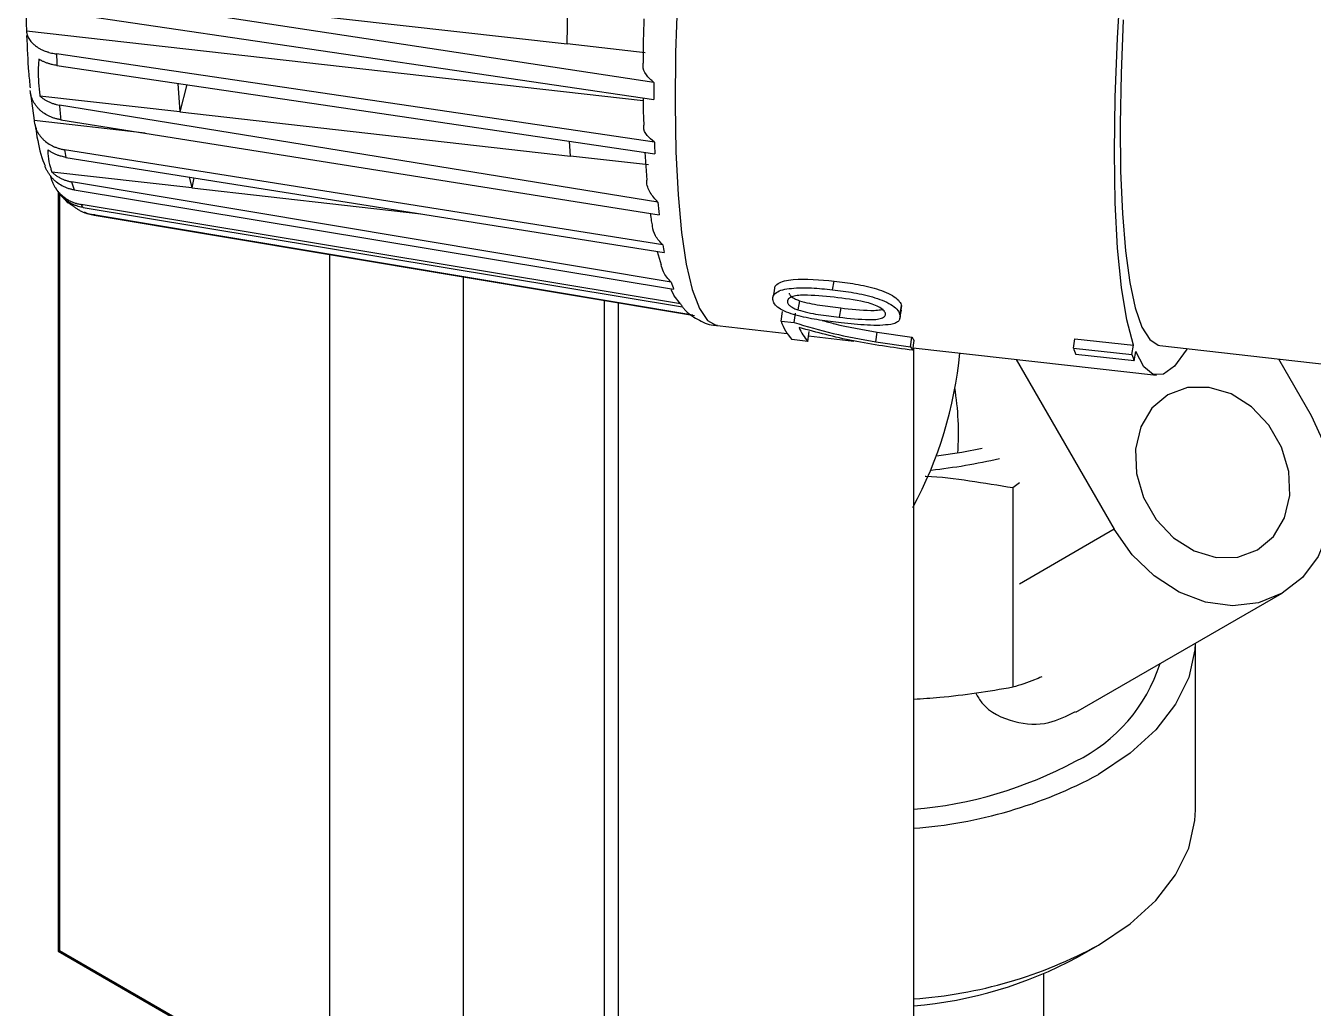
# Model space of a CAD drawing. Header units: millimetres. Extents: x 15 to 415, y 5 to 292.
# Drawn here: x 327.63 to 346.12, y 141.2 to 155.3 of the extents above; entities that cross this region are included whole.
import ezdxf

# ---------------------------------------------------------------- set-up
doc = ezdxf.new("R2010")
doc.units = ezdxf.units.MM

msp = doc.modelspace()

# ---------------------------------------------------------------- linework, layer by layer
at = {"color": 7, "linetype": 'Continuous', "lineweight": 25}
for p, q in [((336.6475, 154.4876), (328.062, 155.7929)), ((328.0611, 155.5093), (336.6472, 154.2419)), ((329.7942, 155.6741), (335.4022, 155.0408)), ((335.4022, 155.0408), (335.4114, 155.5468)), ((336.4951, 154.2245), (327.6394, 155.2245)), ((336.5238, 154.9142), (335.4022, 155.0408)), ((336.6574, 153.6296), (328.0713, 154.8971)), ((328.0773, 154.7326), (336.6633, 153.4645)), ((329.8148, 154.4759), (329.8421, 154.066)), ((329.941, 154.4573), (329.8421, 154.066)), ((327.6995, 154.3291), (327.7502, 153.9412)), ((329.8421, 154.066), (327.8334, 154.2929)), ((336.7063, 152.7709), (328.1119, 154.1645)), ((329.8421, 154.066), (335.4501, 153.4327)), ((329.3458, 153.761), (327.7502, 153.9412)), ((328.1315, 153.9539), (336.7238, 152.5892)), ((335.4501, 153.4327), (335.4359, 153.6457)), ((336.7802, 152.1581), (328.1879, 153.5228)), ((336.5197, 153.4857), (336.5476, 153.0886)), ((328.2069, 153.4134), (336.799, 152.0478)), ((336.5717, 153.3061), (335.4501, 153.4327)), ((330.0149, 152.9748), (328.0061, 153.2016)), ((329.9758, 153.1322), (330.0149, 152.9748)), ((330.0414, 153.1218), (330.0149, 152.9748)), ((328.0944, 152.928), (328.0944, 142.0207)), ((336.8996, 151.6208), (328.2885, 153.0623)), ((328.3266, 152.9452), (336.9332, 151.521)), ((330.0149, 152.9748), (333.3031, 152.6034)), ((328.1146, 152.9), (328.1146, 142.0324)), ((328.3314, 152.7289), (328.2866, 152.734)), ((337.0303, 151.3132), (328.4236, 152.7374)), ((328.4537, 152.6938), (337.0602, 151.2686)), ((337.2085, 151.1499), (328.5743, 152.594)), ((328.6104, 152.584), (337.2328, 151.1441)), ((331.9971, 139.7678), (331.9971, 152.0184)), ((336.6956, 152.0643), (336.7532, 151.8732)), ((333.9176, 133.6371), (333.9176, 151.6977)), ((339.2159, 151.5133), (339.2403, 151.6387)), ((336.8928, 151.5192), (336.9388, 151.4262)), ((337.0303, 151.3132), (336.9418, 151.4283)), ((335.9379, 134.8034), (335.9379, 151.3603)), ((336.1399, 134.5264), (336.1399, 151.3266)), ((338.74, 151.3561), (338.7171, 151.2241)), ((339.332, 151.2522), (339.3094, 151.1195)), ((340.1835, 151.1516), (340.2068, 151.2818)), ((340.2068, 151.2818), (340.1948, 151.2238)), ((338.475, 151.0641), (338.4966, 151.1996)), ((338.475, 151.0641), (338.6618, 151.043)), ((338.6618, 151.043), (338.6834, 151.1785)), ((337.5575, 150.9992), (338.5634, 150.8856)), ((338.8607, 150.773), (338.8794, 150.9135)), ((339.8356, 150.766), (339.8559, 150.9044)), ((339.8559, 150.9044), (340.3559, 150.8315)), ((338.8607, 150.773), (338.6299, 150.7991)), ((338.8711, 150.8509), (339.5217, 150.7774)), ((339.8356, 150.766), (340.3358, 150.6928)), ((340.3358, 150.6928), (340.3559, 150.8315)), ((340.3676, 150.6455), (340.3871, 150.7851)), ((342.6733, 150.6774), (342.6955, 150.8113)), ((342.6955, 150.8113), (343.5367, 150.7163)), ((343.5145, 150.5824), (343.5367, 150.7163)), ((343.9146, 150.7126), (346.7186, 150.3959)), ((340.3726, 150.6813), (343.8665, 150.2867)), ((340.3826, 136.9756), (340.3826, 150.6802)), ((341.8508, 150.5144), (343.2586, 148.076)), ((342.6733, 150.6774), (343.5145, 150.5824)), ((343.548, 150.4911), (342.7068, 150.5861)), ((343.548, 150.4911), (343.5696, 150.6267)), ((345.6186, 150.5202), (346.087, 149.7088)), ((341.8057, 148.6742), (341.8981, 148.7489)), ((341.8057, 148.6742), (341.8057, 145.8075)), ((342.7086, 145.4486), (345.6729, 147.1604)), ((344.4253, 144.047), (344.4253, 146.44)), ((328.1146, 142.0324), (328.0944, 142.0207)), ((328.0944, 142.0207), (331.9971, 139.7678)), ((328.1146, 142.0324), (331.9971, 139.7911)), ((342.7316, 141.9334), (343.0347, 142.1084)), ((342.2469, 131.0756), (342.2469, 141.6922))]:
    msp.add_line(p, q, dxfattribs=at)
at = {"color": 8, "linetype": 'Continuous', "lineweight": 25}
msp.add_line((343.2586, 148.076), (341.8978, 147.2902), dxfattribs=at)
at = {"color": 7, "linetype": 'Continuous', "lineweight": 25, "flags": 128}
for points in [[(343.5367, 150.7163), (343.4409, 151.0801), (343.3646, 151.5469), (343.3089, 152.1093), (343.2747, 152.7589), (343.2626, 153.4857), (343.2727, 154.2786), (343.3049, 155.1255), (343.3586, 156.0134), (343.433, 156.9287)], [(343.3904, 155.3888), (343.3583, 154.6166), (343.3452, 153.8891), (343.3513, 153.2168), (343.3767, 152.6089), (343.4208, 152.074), (343.4831, 151.6197), (343.5627, 151.2522), (343.6585, 150.9768), (343.7691, 150.7974), (343.8931, 150.7164), (343.9146, 150.7126)], [(338.3823, 151.5357), (338.3706, 151.4713), (338.3588, 151.4069)], [(340.181, 151.0899), (340.1926, 151.1558), (340.2042, 151.2216)], [(344.3058, 150.6684), (344.2927, 150.6464), (344.1257, 150.4186), (343.9677, 150.3018), (343.8209, 150.2978), (343.6875, 150.4066), (343.5696, 150.6267)], [(344.0299, 150.0059), (343.7998, 149.8129), (343.6405, 149.5454), (343.5647, 149.2249), (343.5788, 148.8775), (343.6814, 148.5314), (343.8644, 148.2144), (344.1129, 147.9524), (344.4067, 147.7666), (344.7221, 147.6719), (345.0335, 147.6762), (345.3156, 147.7789), (345.5457, 147.9719), (345.7051, 148.2394), (345.7808, 148.5599), (345.7668, 148.9073), (345.6642, 149.2534), (345.4812, 149.5703), (345.2327, 149.8324), (344.9389, 150.0182), (344.6235, 150.1128), (344.3121, 150.1086), (344.0299, 150.0059)], [(346.087, 149.7088), (346.2741, 149.3029), (346.3808, 148.8764), (346.402, 148.4508), (346.3364, 148.0472), (346.1874, 147.6861), (345.9624, 147.3854), (345.6728, 147.1603), (345.333, 147.0221), (344.9601, 146.9776), (344.5729, 147.0292), (344.1906, 147.1742), (343.8325, 147.4053), (343.5165, 147.711), (343.2586, 148.076)], [(341.3634, 149.2356), (341.0693, 149.1783), (340.707, 149.1239)], [(344.4243, 146.4394), (344.4182, 146.3464), (344.3298, 145.9494), (344.1422, 145.564), (343.8593, 145.1985), (343.4874, 144.8607), (343.0341, 144.5577)], [(343.0341, 142.1081), (343.4874, 142.411), (343.8593, 142.7489), (344.1422, 143.1144), (344.3298, 143.4998), (344.4182, 143.8968), (344.4253, 144.047)]]:
    msp.add_lwpolyline(points, dxfattribs=at)
at = {"color": 8, "linetype": 'Continuous', "lineweight": 25, "flags": 128}
msp.add_lwpolyline([(336.9897, 155.7092), (336.9619, 154.918), (336.9537, 154.1755), (336.9651, 153.4919), (336.996, 152.8763), (337.046, 152.337), (337.1144, 151.8814), (337.2003, 151.5156), (337.3025, 151.2446), (337.4196, 151.072), (337.5501, 151.0002), (337.5575, 150.9992)], dxfattribs=at)
at = {"color": 7, "linetype": 'Continuous', "lineweight": 25}
for centre, radius, start, end in [((345.4334, 155.4522), 17.371, 181.83151, 182.37448), ((362.8573, 154.3316), 26.2102, 179.65892, 180.19614), ((338.4452, 155.0185), 10.3685, 184.72475, 185.89339), ((333.4519, 154.3801), 5.3334, 189.2502, 190.44329), ((355.3984, 154.2103), 18.75, 181.7749, 182.27984), ((330.2489, 153.6359), 2.0427, 196.31062, 199.76304), ((328.9153, 153.0443), 0.5796, 211.97044, 217.21101), ((347.3947, 153.7085), 10.7295, 185.01363, 185.98808), ((342.5226, 153.081), 5.8161, 189.13018, 190.23215), ((338.8664, 152.2274), 2.0582, 197.14318, 200.07334), ((337.5796, 151.6496), 0.6441, 211.47841, 216.25773), ((339.2543, 151.3418), 0.8273, 199.61691, 220.99616), ((339.3969, 151.254), 0.7204, 203.16756, 221.89341), ((340.9001, 151.0386), 0.6618, 211.5017, 216.4364), ((340.9097, 151.1709), 0.6496, 211.5017, 216.4364), ((335.2876, 151.1464), 5.7795, 331.51703, 354.63182), ((344.4124, 151.2639), 1.8354, 198.63475, 201.67152), ((345.2536, 151.1689), 1.8354, 198.63475, 201.67152), ((337.038, 149.4602), 3.9854, 355.8046, 9.37262), ((339.7404, 157.1303), 8.2529, 276.1862, 283.10427), ((341.6757, 146.8641), 2.3543, 295.94938, 342.2692), ((339.8755, 150.0148), 5.9799, 274.86441, 298.25022), ((339.8968, 150.3887), 6.6214, 274.20684, 298.2817), ((339.9238, 147.8467), 6.5273, 274.03064, 298.4579), ((339.8764, 147.2464), 6.0316, 274.81389, 298.24781)]:
    msp.add_arc(centre, radius, start, end, dxfattribs=at)
at = {"color": 8, "linetype": 'Continuous', "lineweight": 25}
msp.add_arc((328.6401, 152.7604), 0.1789, 248.43433, 260.44005, dxfattribs=at)
at = {"color": 7, "linetype": 'Continuous', "lineweight": 25}
msp.add_open_spline([(327.6292, 155.8368), (327.6295, 155.7349), (327.6302, 155.5312), (327.6363, 155.3267), (327.6394, 155.2245)], degree=3, dxfattribs=at)
for points, knots in [([(336.5061, 155.4012), (336.4996, 155.1996), (336.4924, 154.9802), (336.4933, 154.782), (336.4933, 154.7659)], [0, 0, 0, 0, 0.9187043, 1, 1, 1, 1]), ([(327.6394, 155.2245), (327.6406, 155.2143), (327.6424, 155.199), (327.6475, 155.1788), (327.654, 155.1584), (327.6647, 155.1338), (327.6812, 155.1052), (327.7011, 155.0782), (327.7251, 155.0518), (327.7526, 155.0268), (327.7834, 155.0034), (327.8164, 154.9823), (327.853, 154.9625), (327.8902, 154.9457), (327.9216, 154.9338), (327.9449, 154.926), (327.9689, 154.9187), (327.9989, 154.9108), (328.0351, 154.9029), (328.0592, 154.899), (328.0713, 154.8971)], [0, 0, 0, 0, 0.0669133, 0.1005304, 0.1338419, 0.2027554, 0.2678245, 0.3328936, 0.3979628, 0.4677427, 0.5327109, 0.5976791, 0.6626473, 0.7323198, 0.7869589, 0.8143663, 0.8416064, 0.8973325, 0.9485556, 1, 1, 1, 1]), ([(327.642, 155.1618), (327.6494, 154.9812), (327.6606, 154.7102), (327.6851, 154.4846), (327.6932, 154.4093)], [0, 0, 0, 0, 0.6664517, 1, 1, 1, 1]), ([(327.8181, 154.8211), (327.8156, 154.7924), (327.8053, 154.6773), (327.808, 154.5452), (327.8173, 154.427), (327.8231, 154.3675), (327.8293, 154.3228), (327.8334, 154.2929)], [0, 0, 0, 0, 0.1658599, 0.6652408, 0.7488497, 0.8323861, 1, 1, 1, 1]), ([(328.0773, 154.7326), (328.0657, 154.7344), (328.0423, 154.7382), (328.0047, 154.7463), (327.9647, 154.7569), (327.9231, 154.7707), (327.8826, 154.7871), (327.8523, 154.8018), (327.8309, 154.8135), (327.8224, 154.8186), (327.8181, 154.8211)], [0, 0, 0, 0, 0.1206242, 0.2417402, 0.3990687, 0.5563971, 0.7137253, 0.8824374, 0.9411906, 1, 1, 1, 1]), ([(336.6475, 154.4876), (336.6087, 154.5231), (336.531, 154.5941), (336.4892, 154.6964), (336.496, 154.7537), (336.4974, 154.7658)], [0, 0, 0, 0, 0.4413492, 0.8824671, 1, 1, 1, 1]), ([(328.1315, 153.9539), (328.1163, 153.9567), (328.0859, 153.9621), (328.0417, 153.9744), (327.9979, 153.9899), (327.9425, 154.0146), (327.8914, 154.0453), (327.8457, 154.0812), (327.8142, 154.1107), (327.786, 154.1425), (327.7617, 154.1756), (327.7404, 154.2111), (327.7224, 154.2489), (327.7084, 154.2888), (327.6983, 154.3299), (327.6953, 154.3581), (327.6938, 154.3724)], [0, 0, 0, 0, 0.064803, 0.129606, 0.194409, 0.2638905, 0.3934223, 0.4582437, 0.5277385, 0.5926112, 0.6574839, 0.7223565, 0.7918988, 0.8605447, 0.9291906, 1, 1, 1, 1]), ([(327.8334, 154.2929), (327.8444, 154.2837), (327.8665, 154.2652), (327.9029, 154.2409), (327.9423, 154.2187), (327.9833, 154.1999), (328.0188, 154.1871), (328.0466, 154.1787), (328.0751, 154.1712), (328.0971, 154.1672), (328.1119, 154.1645)], [0, 0, 0, 0, 0.1434162, 0.2868333, 0.4302515, 0.5838904, 0.7213867, 0.7904234, 0.8589108, 1, 1, 1, 1]), ([(336.4949, 154.2644), (336.4949, 154.227), (336.4949, 154.0872), (336.5005, 153.9646), (336.5046, 153.8747)], [0, 0, 0, 0, 0.2671914, 1, 1, 1, 1]), ([(327.7502, 153.9412), (327.7516, 153.9281), (327.7543, 153.9019), (327.7633, 153.8632), (327.7761, 153.8245), (327.793, 153.7871), (327.8137, 153.7511), (327.8374, 153.7177), (327.8651, 153.6853), (327.9061, 153.6455), (327.9533, 153.6105), (328.0053, 153.581), (328.0475, 153.5615), (328.0924, 153.545), (328.1391, 153.5317), (328.1714, 153.5258), (328.1879, 153.5228)], [0, 0, 0, 0, 0.0650112, 0.1300225, 0.1950339, 0.2647294, 0.3297609, 0.3947924, 0.459824, 0.5295601, 0.6593551, 0.7243086, 0.7939645, 0.8619375, 0.9299106, 1, 1, 1, 1]), ([(327.7627, 153.8813), (327.7719, 153.8231), (327.8053, 153.6117), (327.847, 153.426), (327.9014, 153.3048), (327.9062, 153.2942)], [0, 0, 0, 0, 0.257062, 0.9346571, 1, 1, 1, 1]), ([(336.6574, 153.6296), (336.6187, 153.6614), (336.5414, 153.7251), (336.499, 153.8154), (336.5054, 153.8652), (336.5066, 153.8746)], [0, 0, 0, 0, 0.44744681, 0.89487475, 1, 1, 1, 1]), ([(327.9464, 153.5212), (327.9463, 153.504), (327.9459, 153.435), (327.9596, 153.3551), (327.9789, 153.2833), (327.9896, 153.2471), (327.9995, 153.2198), (328.0061, 153.2016)], [0, 0, 0, 0, 0.1658599, 0.6652408, 0.7488497, 0.8323861, 1, 1, 1, 1]), ([(328.2069, 153.4134), (328.1952, 153.4154), (328.1718, 153.4195), (328.1341, 153.4289), (328.094, 153.4415), (328.0522, 153.4583), (328.0115, 153.4785), (327.981, 153.4969), (327.9593, 153.5117), (327.9507, 153.5181), (327.9464, 153.5212)], [0, 0, 0, 0, 0.1206242, 0.2417402, 0.3990687, 0.5563971, 0.7137253, 0.8824374, 0.9411906, 1, 1, 1, 1]), ([(328.3266, 152.9452), (328.3113, 152.9481), (328.2808, 152.9539), (328.2364, 152.9673), (328.1923, 152.9843), (328.1362, 153.0119), (328.0841, 153.0463), (328.0374, 153.0868), (328.0049, 153.1203), (327.9757, 153.1564), (327.9502, 153.194), (327.9279, 153.2347), (327.9123, 153.2679), (327.9057, 153.2883), (327.904, 153.2934)], [0, 0, 0, 0, 0.0795355, 0.1590711, 0.2386066, 0.3238843, 0.4828643, 0.5624224, 0.6477164, 0.7273375, 0.8069586, 0.8865795, 0.9719318, 1, 1, 1, 1]), ([(327.983, 153.1484), (327.9849, 153.1396), (327.99, 153.1161), (328.0027, 153.0778), (328.0208, 153.0349), (328.0427, 152.9939), (328.0675, 152.9558), (328.0962, 152.9191), (328.1385, 152.8739), (328.1868, 152.8344), (328.2396, 152.8014), (328.2824, 152.7796), (328.3277, 152.7614), (328.3747, 152.7468), (328.4071, 152.7406), (328.4236, 152.7374)], [0, 0, 0, 0, 0.0422932, 0.1138558, 0.1905742, 0.2621629, 0.3337517, 0.4053406, 0.4821083, 0.6249909, 0.6964937, 0.7731732, 0.8480054, 0.9228375, 1, 1, 1, 1]), ([(328.0061, 153.2016), (328.0174, 153.1915), (328.0401, 153.1712), (328.0773, 153.1446), (328.1174, 153.1204), (328.1591, 153.1001), (328.1949, 153.0862), (328.2229, 153.0773), (328.2516, 153.0693), (328.2736, 153.0651), (328.2885, 153.0623)], [0, 0, 0, 0, 0.14341615, 0.28683334, 0.43025146, 0.58389045, 0.72138671, 0.79042344, 0.85891079, 1, 1, 1, 1]), ([(336.7063, 152.7709), (336.667, 152.8146), (336.5882, 152.9019), (336.5443, 153.0202), (336.5478, 153.0831), (336.5481, 153.0886)], [0, 0, 0, 0, 0.4771596, 0.9540691, 1, 1, 1, 1]), ([(328.0559, 152.9813), (328.0848, 152.9316), (328.1249, 152.8625), (328.1985, 152.8038), (328.2191, 152.7873)], [0, 0, 0, 0, 0.71952223, 1, 1, 1, 1]), ([(328.4537, 152.6938), (328.442, 152.696), (328.4186, 152.7003), (328.3807, 152.7105), (328.3403, 152.7243), (328.2981, 152.7429), (328.2568, 152.7654), (328.2257, 152.7861), (328.2036, 152.8028), (328.1948, 152.81), (328.1904, 152.8136)], [0, 0, 0, 0, 0.1206242, 0.2417402, 0.3990687, 0.5563971, 0.7137253, 0.8824374, 0.9411906, 1, 1, 1, 1]), ([(328.1904, 152.8136), (328.1923, 152.8096), (328.2, 152.7935), (328.2229, 152.7737), (328.2503, 152.7554), (328.2651, 152.746), (328.278, 152.7388), (328.2866, 152.734)], [0, 0, 0, 0, 0.16585987, 0.66524082, 0.74884966, 0.83238612, 1, 1, 1, 1]), ([(328.2866, 152.734), (328.2984, 152.7238), (328.322, 152.7035), (328.3603, 152.6767), (328.4014, 152.6524), (328.4438, 152.632), (328.4801, 152.618), (328.5083, 152.6091), (328.5373, 152.6011), (328.5594, 152.5969), (328.5743, 152.594)], [0, 0, 0, 0, 0.1434162, 0.2868333, 0.4302515, 0.5838904, 0.7213867, 0.7904234, 0.8589108, 1, 1, 1, 1]), ([(328.4665, 152.633), (328.4934, 152.618), (328.5403, 152.5919), (328.5963, 152.592), (328.6201, 152.592)], [0, 0, 0, 0, 0.5751961, 1, 1, 1, 1]), ([(336.5999, 152.6089), (336.6038, 152.5716), (336.6108, 152.5037), (336.622, 152.4496), (336.627, 152.4252)], [0, 0, 0, 0, 0.5490616, 1, 1, 1, 1]), ([(336.7802, 152.1581), (336.7391, 152.1987), (336.6608, 152.2762), (336.6381, 152.3773), (336.6273, 152.4253)], [0, 0, 0, 0, 0.5247854, 1, 1, 1, 1]), ([(336.8996, 151.6208), (336.8555, 151.6681), (336.7868, 151.7417), (336.7629, 151.8388), (336.7544, 151.8735)], [0, 0, 0, 0, 0.6423246, 1, 1, 1, 1]), ([(338.3858, 151.5355), (338.3858, 151.5398), (338.3858, 151.5644), (338.4266, 151.6043), (338.5179, 151.6446), (338.7794, 151.6792), (339.0356, 151.6567), (339.2403, 151.6387)], [0, 0, 0, 0, 0.0292727, 0.1682602, 0.306983, 0.4461624, 1, 1, 1, 1]), ([(339.2403, 151.6387), (339.3423, 151.6259), (339.546, 151.6004), (339.8028, 151.5442), (339.9902, 151.4773), (340.1073, 151.4147), (340.1825, 151.3454), (340.1987, 151.303), (340.2068, 151.2818)], [0, 0, 0, 0, 0.250515, 0.5004059, 0.6254334, 0.7502002, 0.8749764, 1, 1, 1, 1]), ([(338.36, 151.3575), (338.358, 151.3785), (338.354, 151.4203), (338.4008, 151.4766), (338.4938, 151.5177), (338.6679, 151.5411), (338.9101, 151.5456), (339.1139, 151.5241), (339.2159, 151.5133)], [0, 0, 0, 0, 0.1264994, 0.2525475, 0.3776578, 0.5024578, 0.751109, 1, 1, 1, 1]), ([(339.2369, 151.4049), (339.0893, 151.4208), (338.9047, 151.4406), (338.702, 151.4317), (338.6216, 151.411), (338.5669, 151.3778), (338.5677, 151.348), (338.568, 151.333)], [0, 0, 0, 0, 0.4979511, 0.6227535, 0.7479571, 0.873668, 1, 1, 1, 1]), ([(338.5914, 151.4632), (338.5929, 151.4585), (338.5959, 151.449), (338.6085, 151.4298), (338.6346, 151.4059), (338.6811, 151.379), (338.7203, 151.3637), (338.74, 151.3561)], [0, 0, 0, 0, 0.1251768, 0.2502868, 0.500035, 0.7499143, 1, 1, 1, 1]), ([(339.2159, 151.5133), (339.3179, 151.5005), (339.5218, 151.475), (339.7789, 151.4181), (339.9665, 151.3503), (340.0837, 151.2867), (340.1589, 151.2164), (340.1753, 151.1732), (340.1835, 151.1516)], [0, 0, 0, 0, 0.2489047, 0.4974834, 0.6223125, 0.7475325, 0.873476, 1, 1, 1, 1]), ([(337.0596, 151.2687), (337.0698, 151.2554), (337.1213, 151.1875), (337.2651, 151.0886), (337.4402, 151.0043), (337.5417, 151.0064), (337.5609, 151.0068)], [0, 0, 0, 0, 0.101152, 0.5156178, 0.9085662, 1, 1, 1, 1]), ([(339.3367, 151.038), (339.2345, 151.0505), (339.0303, 151.0753), (338.7713, 151.1236), (338.5816, 151.1796), (338.4625, 151.2329), (338.3852, 151.2944), (338.3684, 151.3365), (338.36, 151.3575)], [0, 0, 0, 0, 0.2489196, 0.4974993, 0.6223655, 0.7475698, 0.8734839, 1, 1, 1, 1]), ([(338.568, 151.333), (338.5696, 151.3282), (338.5726, 151.3186), (338.5853, 151.299), (338.6115, 151.2748), (338.6581, 151.2474), (338.6975, 151.2319), (338.7171, 151.2241)], [0, 0, 0, 0, 0.1257548, 0.2513864, 0.5017456, 0.7512825, 1, 1, 1, 1]), ([(338.74, 151.3561), (338.7871, 151.3429), (338.8816, 151.3166), (339.083, 151.2826), (339.2324, 151.2644), (339.332, 151.2522)], [0, 0, 0, 0, 0.2494139, 0.4995671, 1, 1, 1, 1]), ([(339.9758, 151.1751), (339.968, 151.1908), (339.9526, 151.2221), (339.8785, 151.2694), (339.7854, 151.31), (339.5684, 151.3656), (339.3842, 151.3874), (339.2369, 151.4049)], [0, 0, 0, 0, 0.1262341, 0.2519697, 0.3771553, 0.5019799, 1, 1, 1, 1]), ([(339.332, 151.2522), (339.4783, 151.2365), (339.6612, 151.2168), (339.8661, 151.2176), (339.9151, 151.2303), (339.9396, 151.2366)], [0, 0, 0, 0, 0.6667869, 0.833558, 1, 1, 1, 1]), ([(338.7171, 151.2241), (338.7643, 151.2109), (338.8587, 151.1843), (339.0603, 151.15), (339.2098, 151.1317), (339.3094, 151.1195)], [0, 0, 0, 0, 0.2499109, 0.5000071, 1, 1, 1, 1]), ([(339.0668, 151.0738), (339.1262, 151.057), (339.3715, 150.9876), (339.6471, 150.9403), (339.8559, 150.9044)], [0, 0, 0, 0, 0.2419476, 1, 1, 1, 1]), ([(339.3094, 151.1195), (339.4562, 151.1036), (339.6399, 151.0836), (339.8426, 151.086), (339.9205, 151.1031), (339.9762, 151.1315), (339.9759, 151.1605), (339.9758, 151.1751)], [0, 0, 0, 0, 0.49797405, 0.62279735, 0.74798993, 0.87371858, 1, 1, 1, 1]), ([(340.1835, 151.1516), (340.1854, 151.1216), (340.1883, 151.0766), (340.1332, 151.0409), (340.0921, 151.0247), (340.0667, 151.0188), (340.054, 151.0158)], [0, 0, 0, 0, 0.5003167, 0.7504277, 0.8753328, 1, 1, 1, 1]), ([(338.6618, 151.043), (338.8459, 150.9883), (339.2135, 150.879), (339.6284, 150.8037), (339.8356, 150.766)], [0, 0, 0, 0, 0.5006269, 1, 1, 1, 1]), ([(340.3676, 150.6455), (340.0769, 150.685), (339.4939, 150.7642), (338.9881, 150.9017), (338.7346, 150.9706)], [0, 0, 0, 0, 0.4987635, 1, 1, 1, 1]), ([(340.054, 151.0158), (340.0027, 151.0102), (339.9002, 150.9991), (339.6562, 151.0059), (339.4644, 151.0252), (339.3367, 151.038)], [0, 0, 0, 0, 0.2503766, 0.5004768, 1, 1, 1, 1]), ([(340.5459, 148.8391), (340.5492, 148.8389), (340.7629, 148.8305), (341.1844, 148.7748), (341.5984, 148.7078), (341.8057, 148.6742)], [0, 0, 0, 0, 0.0076954, 0.502909, 1, 1, 1, 1]), ([(342.2187, 145.9576), (342.184, 145.9428), (342.0451, 145.8835), (341.9083, 145.8401), (341.8057, 145.8075)], [0, 0, 0, 0, 0.2497681, 1, 1, 1, 1]), ([(341.8057, 145.8075), (341.6316, 145.7782), (341.2829, 145.7194), (340.8077, 145.6611), (340.5063, 145.6414), (340.3826, 145.6333)], [0, 0, 0, 0, 0.3703189, 0.7415238, 1, 1, 1, 1]), ([(341.2719, 145.7221), (341.2998, 145.6748), (341.4219, 145.468), (341.8066, 145.2935), (342.2935, 145.2529), (342.5762, 145.3973), (342.7024, 145.4618)], [0, 0, 0, 0, 0.10200193, 0.4458633, 0.75249458, 1, 1, 1, 1])]:
    msp.add_open_spline(points, degree=3, knots=knots, dxfattribs=at)

doc.saveas('drawing.dxf')
